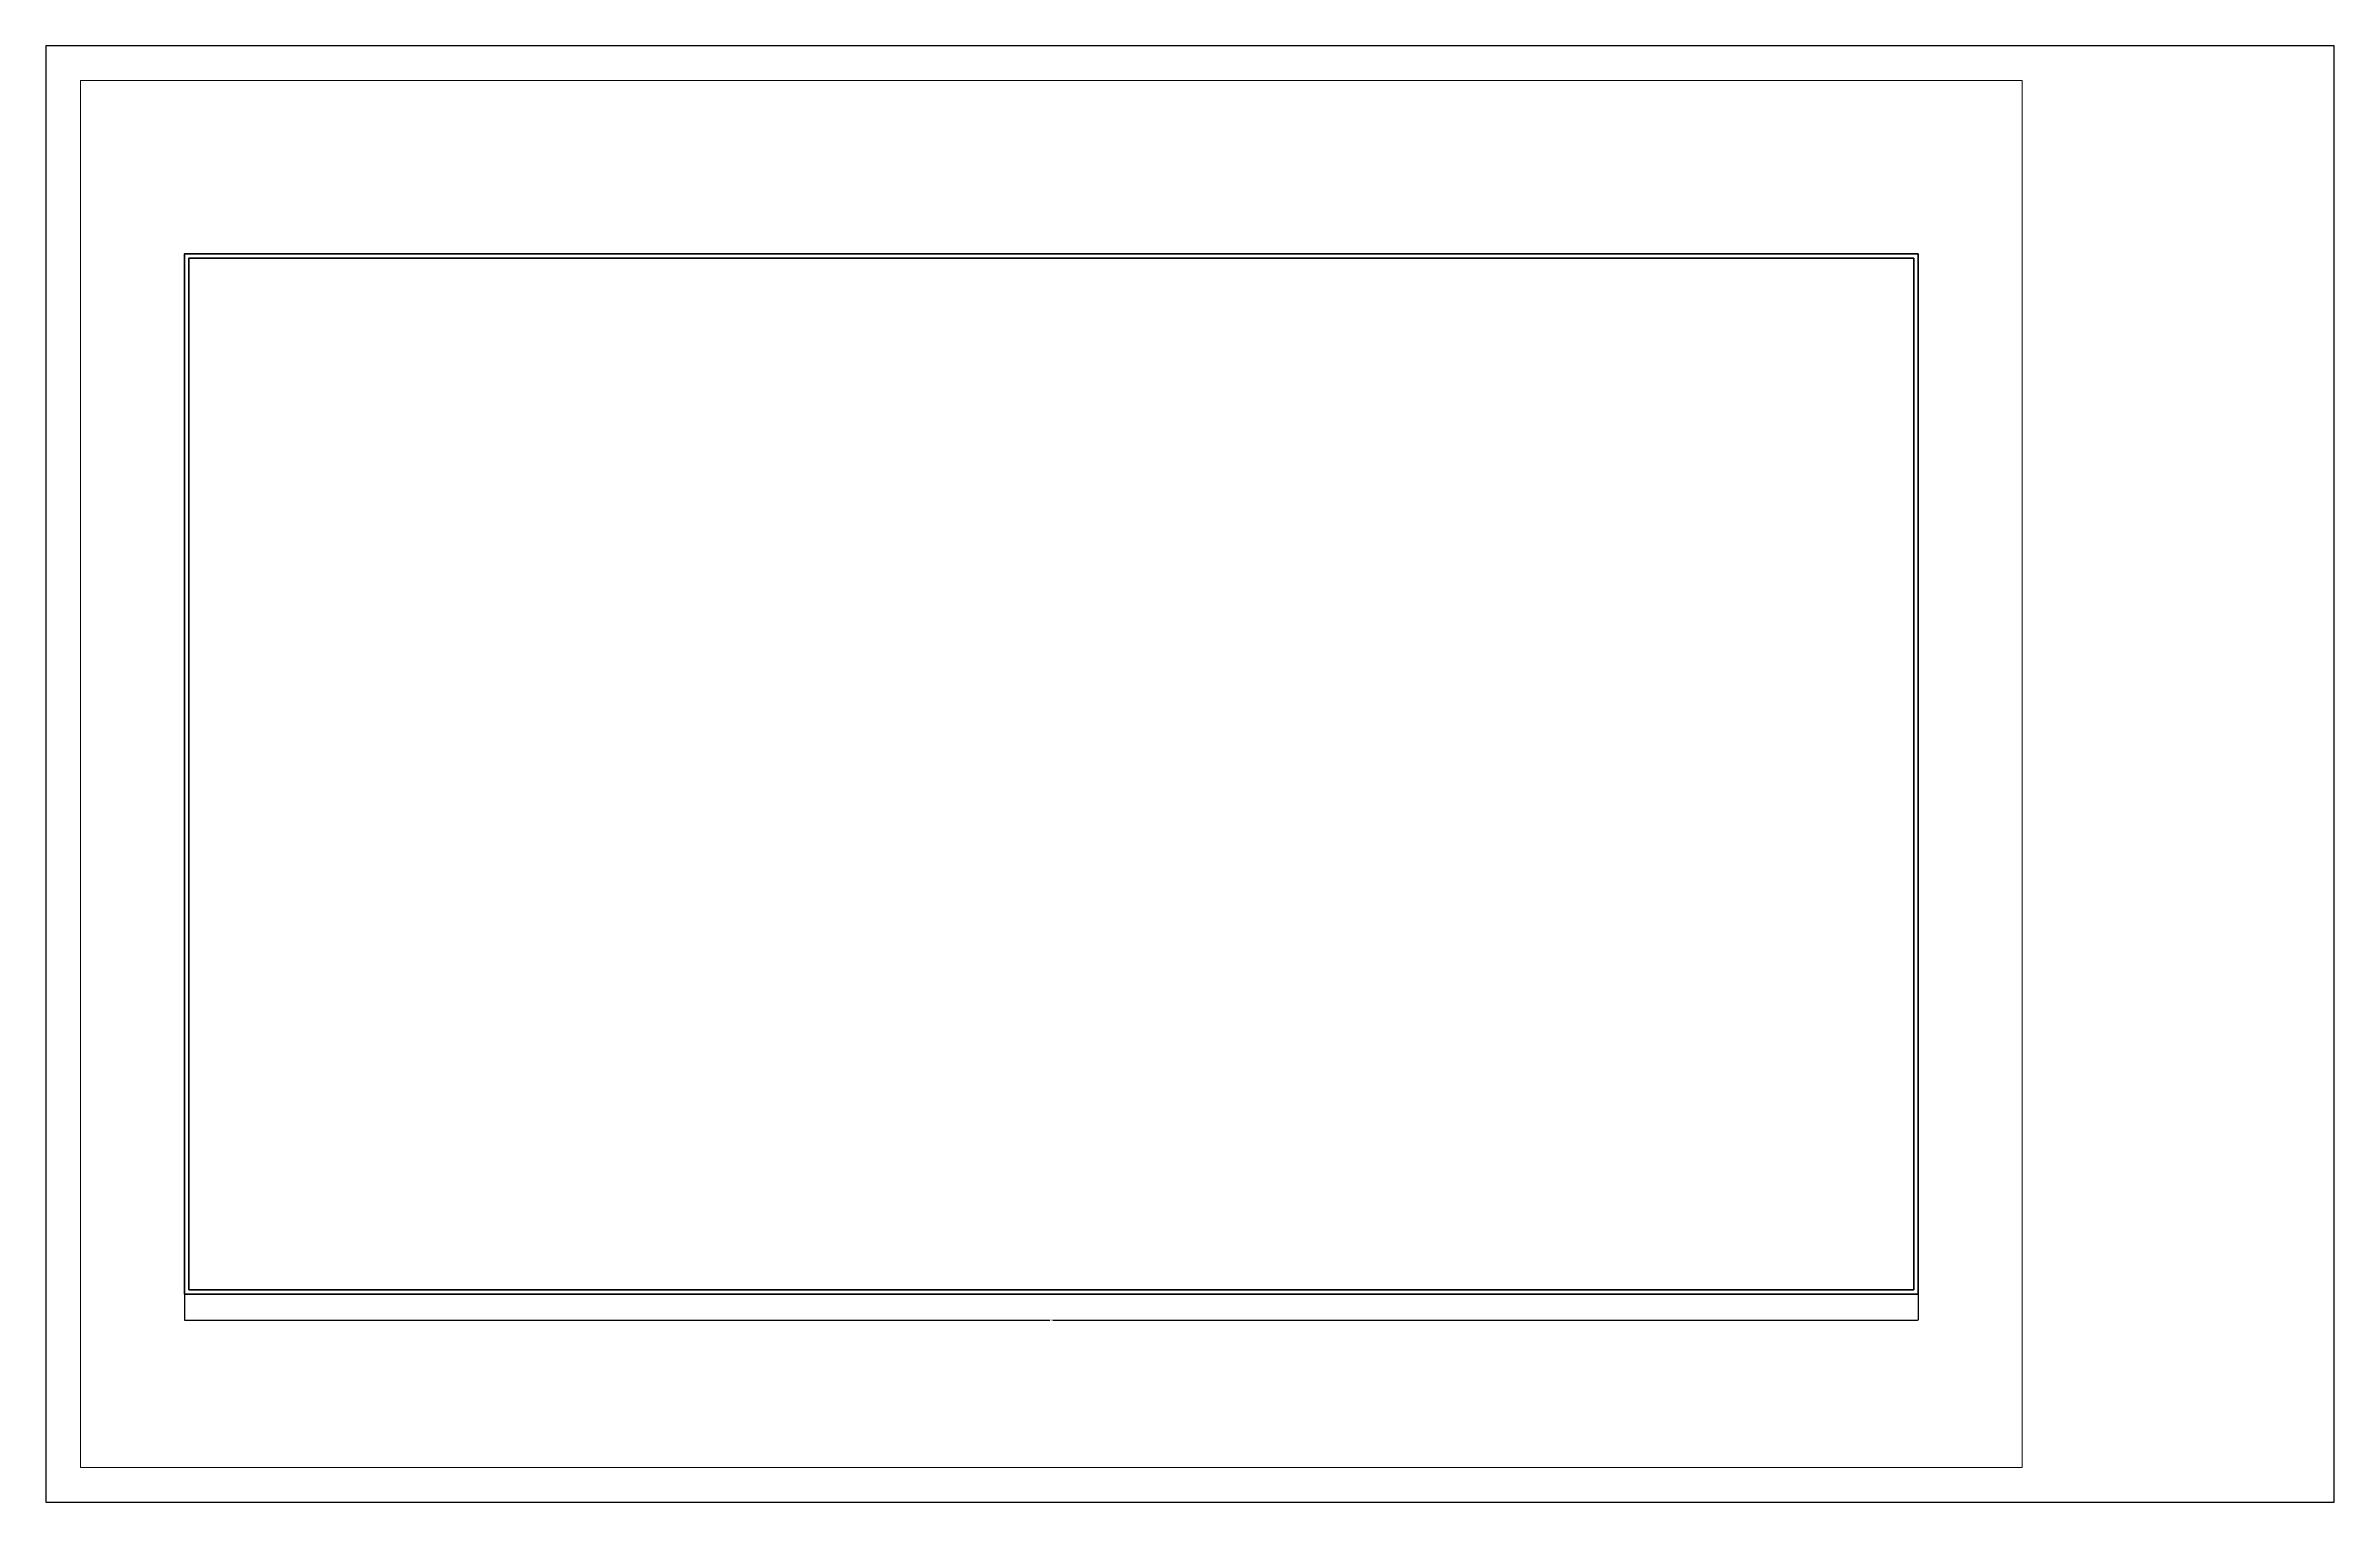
# Paper-space layout 'A-101' of a CAD drawing. Header units: inches. Extents: x 0.5 to 33.5, y 0.5 to 21.5.
# The model-space entities are those that its viewports show. They can reach past a viewport. Long polylines and large blocks are cut down to what shows.
import ezdxf

# ---------------------------------------------------------------- set-up
doc = ezdxf.new("R2010")
doc.units = ezdxf.units.IN
doc.header["$MEASUREMENT"] = 0
doc.layers.add('A-DIMS', color=2, linetype='Continuous')
doc.layers.add('A-WALL', color=7, linetype='Continuous', lineweight=50)
doc.layers.add('VIEWPORTS', color=7, linetype='Continuous', plot=False)
doc.styles.add('OpenSansCondensed-Light', font='OpenSansCondensed-Light.ttf')
doc.dimstyles.get("Standard").update_dxf_attribs({"dimtxt": 2.5, "dimasz": 2.5, "dimexe": 1.25, "dimexo": 0.625, "dimtad": 1, "dimtxsty": 'Standard', "dimcen": 2.5, "dimazin": 3, "dimtfac": 1, "dimtmove": 0, "dimatfit": 3, "dimarcsym": 0})

# ---------------------------------------------------------------- blocks, each defined once
blk = doc.blocks.new('_CLOSEDFILLED')
at = {"color": 0, "linetype": 'ByBlock'}
blk.add_solid([(-1, 0), (0, 0), (-1, 0)], dxfattribs=at)
blk = doc.blocks.new('*D3')
for p, q in [((0, 0), (0, -36)), ((2400, 0), (2400, -36)), ((0.25, -36), (1198, -36)), ((1202, -36), (2399.75, -36))]:
    blk.add_line(p, q)
at = {"layer": 'Defpoints'}
for p in [(0, 0), (2400, 0), (0, -36)]:
    blk.add_point(p, dxfattribs=at)
at = {"layer": 'A-DIMS', "xscale": 0.25, "yscale": 0.25, "rotation": 180}
blk.add_blockref('_CLOSEDFILLED', (0, -36), dxfattribs=at)
at = {"layer": 'A-DIMS', "xscale": 0.25, "yscale": 0.25}
blk.add_blockref('_CLOSEDFILLED', (2400, -36), dxfattribs=at)
at = {"layer": 'A-DIMS', "insert": (1200, -36), "char_height": 1, "attachment_point": 5, "style": 'OpenSansCondensed-Light'}
blk.add_mtext('2400', dxfattribs=at)

msp = doc.modelspace()

# ---------------------------------------------------------------- linework, layer by layer
at = {"layer": 'A-WALL'}
for points in [[(0, 0), (2400, 0), (2400, 1440), (0, 1440)], [(6, 6), (2394, 6), (2394, 1434), (6, 1434)]]:
    msp.add_lwpolyline(points, close=True, dxfattribs=at)

# ---------------------------------------------------------------- dimensions: what is measured, and where the dimension line sits
at = {"layer": 'A-DIMS'}
dim = msp.add_linear_dim(base=(0, -36), p1=(0, 0), p2=(2400, 0), dimstyle='Standard', dxfattribs=at)
dim.commit()
dim.dimension.update_dxf_attribs({"geometry": '*D3', "text_midpoint": (1200, -36)})

psp = doc.layouts.new('A-101')

# ---------------------------------------------------------------- linework, layer by layer
psp.add_lwpolyline([(0.5, 0.5), (33.5, 0.5), (33.5, 21.5), (0.5, 21.5)], close=True)

# ---------------------------------------------------------------- viewports
at = {"layer": 'VIEWPORTS'}
psp.add_viewport(center=(15, 11), size=(28, 20), view_center_point=(1200, 720), view_height=1920, dxfattribs=at)

doc.saveas('drawing.dxf')
